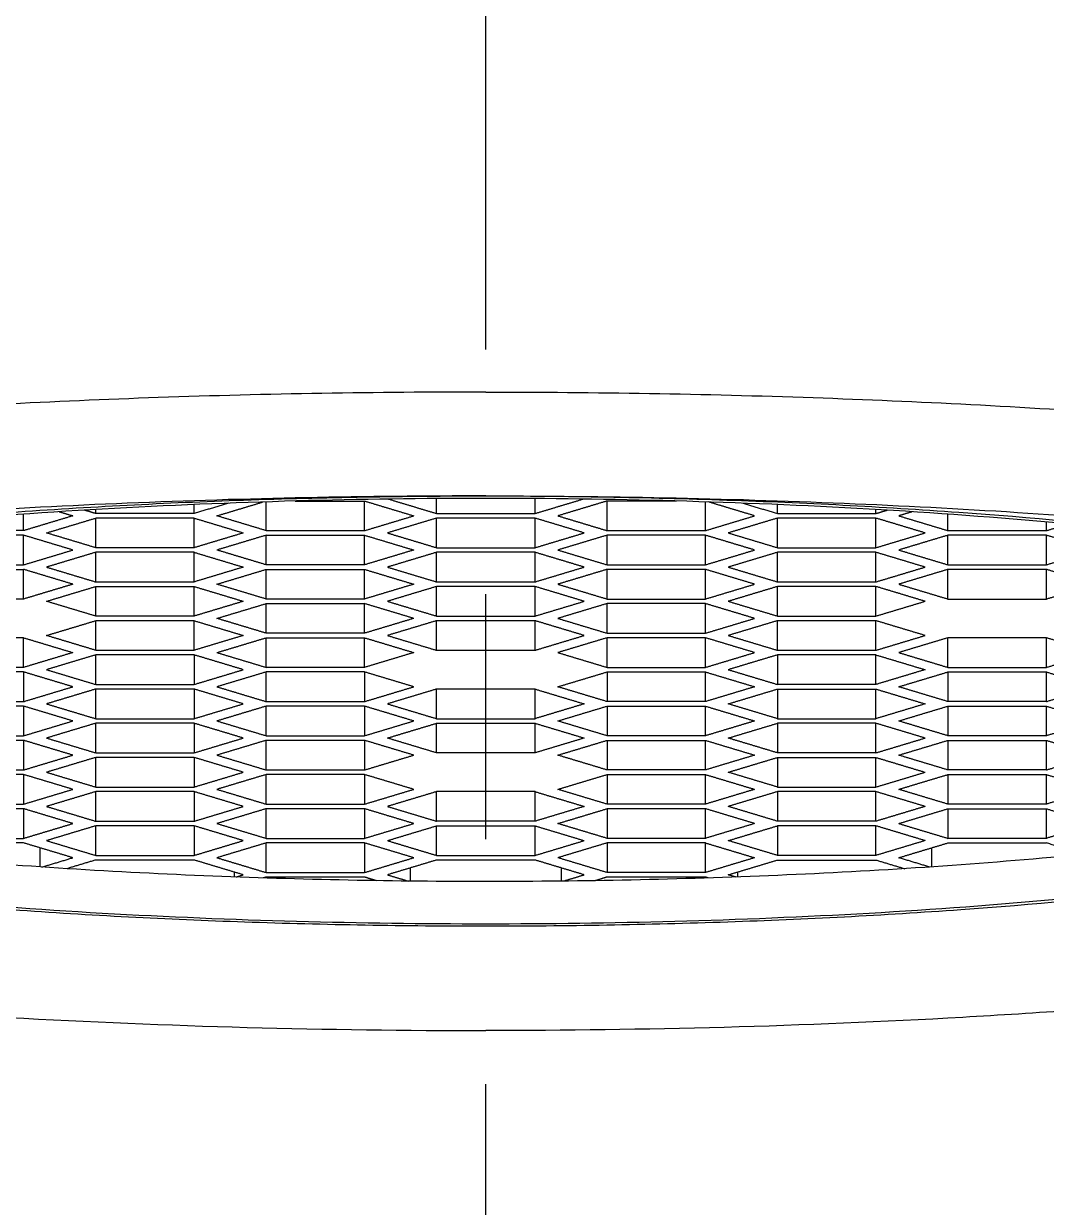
# Model space of a CAD drawing. Extents: x 47470 to 48064, y 16089 to 16509.
# Drawn here: x 47871.75 to 47879.06, y 16339.92 to 16348.38 of the extents above; entities that cross this region are included whole.
import ezdxf

# ---------------------------------------------------------------- set-up
doc = ezdxf.new("R2010")
doc.units = 0
doc.header["$LTSCALE"] = 7
doc.header["$MEASUREMENT"] = 0
doc.linetypes.add('CENTER', pattern=[2, 1.25, -0.25, 0.25, -0.25])
doc.layers.get('0').update_dxf_attribs({"color": 2, "linetype": 'CONTINUOUS'})
doc.layers.add('CL', color=1, linetype='CENTER')
doc.layers.add('DWG', color=7, linetype='CONTINUOUS')

msp = doc.modelspace()

# ---------------------------------------------------------------- linework, layer by layer
at = {"ltscale": 0.6}
for points in [[(47873.21526, 16344.95091), (47873.09216, 16344.91388), (47872.96906, 16344.87686)], [(47872.96906, 16344.87686), (47872.96906, 16344.90897), (47872.96906, 16344.94107)], [(47873.13229, 16344.86049), (47873.2968, 16344.90997), (47873.4613, 16344.95945)], [(47873.484, 16344.75471), (47873.484, 16344.85744), (47873.484, 16344.96017)], [(47874.18742, 16344.75471), (47874.18742, 16344.86049), (47874.18742, 16344.96628)], [(47874.18742, 16344.96628), (47874.36328, 16344.91339), (47874.53913, 16344.86049)], [(47874.35934, 16344.98003), (47874.53085, 16344.92844), (47874.70236, 16344.87686)], [(47874.70236, 16344.87686), (47874.70236, 16344.93023), (47874.70236, 16344.9836)], [(47875.40579, 16344.87686), (47875.40579, 16344.93022), (47875.40579, 16344.98359)], [(47875.40579, 16344.87686), (47875.57728, 16344.92844), (47875.74878, 16344.98002)], [(47875.92073, 16344.96628), (47875.74487, 16344.91339), (47875.56902, 16344.86049)], [(47875.92073, 16344.75471), (47875.92073, 16344.86049), (47875.92073, 16344.96628)], [(47876.62415, 16344.75471), (47876.62415, 16344.85743), (47876.62415, 16344.96015)], [(47876.97586, 16344.86049), (47876.8114, 16344.90996), (47876.64695, 16344.95942)], [(47876.893, 16344.95087), (47877.01605, 16344.91387), (47877.13909, 16344.87686)], [(47877.13909, 16344.87686), (47877.13909, 16344.90895), (47877.13909, 16344.94104)], [(47871.75069, 16344.75471), (47871.75069, 16344.81356), (47871.75069, 16344.87242)], [(47872.10241, 16344.86049), (47871.92655, 16344.8076), (47871.75069, 16344.75471)], [(47872.00547, 16344.88965), (47872.05394, 16344.87507), (47872.10241, 16344.86049)], [(47872.26564, 16344.87686), (47872.22568, 16344.88888), (47872.18573, 16344.90089)], [(47872.26564, 16344.87686), (47872.26564, 16344.89124), (47872.26564, 16344.90563)], [(47872.96906, 16344.87686), (47872.61735, 16344.87686), (47872.26564, 16344.87686)], [(47873.484, 16344.75471), (47873.30814, 16344.8076), (47873.13229, 16344.86049)], [(47874.18742, 16344.75471), (47874.36328, 16344.8076), (47874.53913, 16344.86049)], [(47874.70236, 16344.87686), (47875.05408, 16344.87686), (47875.40579, 16344.87686)], [(47875.56902, 16344.86049), (47875.74487, 16344.8076), (47875.92073, 16344.75471)], [(47876.62415, 16344.75471), (47876.80001, 16344.8076), (47876.97586, 16344.86049)], [(47877.13909, 16344.87686), (47877.49081, 16344.87686), (47877.84252, 16344.87686)], [(47877.84252, 16344.87686), (47877.84252, 16344.89122), (47877.84252, 16344.90558)], [(47877.84252, 16344.87686), (47877.8824, 16344.88885), (47877.92229, 16344.90085)], [(47878.10254, 16344.88961), (47878.05414, 16344.87505), (47878.00575, 16344.86049)], [(47878.00575, 16344.86049), (47878.1816, 16344.8076), (47878.35746, 16344.75471)], [(47878.35746, 16344.75471), (47878.35746, 16344.81353), (47878.35746, 16344.87236)], [(47871.91392, 16344.73835), (47872.08978, 16344.79124), (47872.26564, 16344.84413)], [(47872.26564, 16344.63256), (47872.26564, 16344.73835), (47872.26564, 16344.84413)], [(47872.96906, 16344.84413), (47872.61735, 16344.84413), (47872.26564, 16344.84413)], [(47872.96906, 16344.63256), (47872.96906, 16344.73835), (47872.96906, 16344.84413)], [(47872.96906, 16344.84413), (47873.14491, 16344.79124), (47873.32077, 16344.73835)], [(47874.70236, 16344.84413), (47874.52651, 16344.79124), (47874.35065, 16344.73835)], [(47874.70236, 16344.63256), (47874.70236, 16344.73835), (47874.70236, 16344.84413)], [(47875.40579, 16344.84413), (47875.05408, 16344.84413), (47874.70236, 16344.84413)], [(47875.40579, 16344.63256), (47875.40579, 16344.73835), (47875.40579, 16344.84413)], [(47875.7575, 16344.73835), (47875.58164, 16344.79124), (47875.40579, 16344.84413)], [(47877.13909, 16344.84413), (47876.96324, 16344.79124), (47876.78738, 16344.73835)], [(47877.13909, 16344.63256), (47877.13909, 16344.73835), (47877.13909, 16344.84413)], [(47877.84252, 16344.84413), (47877.49081, 16344.84413), (47877.13909, 16344.84413)], [(47877.84252, 16344.63256), (47877.84252, 16344.73835), (47877.84252, 16344.84413)], [(47878.19423, 16344.73835), (47878.01837, 16344.79124), (47877.84252, 16344.84413)], [(47879.06088, 16344.75471), (47879.06088, 16344.78542), (47879.06088, 16344.81613)], [(47879.06088, 16344.75471), (47879.13913, 16344.77825), (47879.21738, 16344.80178)], [(47871.75069, 16344.75471), (47871.39898, 16344.75471), (47871.04727, 16344.75471)], [(47871.75069, 16344.72198), (47871.39898, 16344.72198), (47871.04727, 16344.72198)], [(47871.75069, 16344.51041), (47871.75069, 16344.6162), (47871.75069, 16344.72198)], [(47872.10241, 16344.6162), (47871.92655, 16344.66909), (47871.75069, 16344.72198)], [(47872.26564, 16344.63256), (47872.08978, 16344.68545), (47871.91392, 16344.73835)], [(47873.32077, 16344.73835), (47873.14491, 16344.68545), (47872.96906, 16344.63256)], [(47873.484, 16344.72198), (47873.30814, 16344.66909), (47873.13229, 16344.6162)], [(47873.484, 16344.75471), (47873.83571, 16344.75471), (47874.18742, 16344.75471)], [(47873.484, 16344.51041), (47873.484, 16344.6162), (47873.484, 16344.72198)], [(47873.484, 16344.72198), (47873.83571, 16344.72198), (47874.18742, 16344.72198)], [(47874.18742, 16344.51041), (47874.18742, 16344.6162), (47874.18742, 16344.72198)], [(47874.18742, 16344.72198), (47874.36328, 16344.66909), (47874.53913, 16344.6162)], [(47874.35065, 16344.73835), (47874.52651, 16344.68545), (47874.70236, 16344.63256)], [(47875.40579, 16344.63256), (47875.58164, 16344.68545), (47875.7575, 16344.73835)], [(47875.92073, 16344.72198), (47875.74487, 16344.66909), (47875.56902, 16344.6162)], [(47875.92073, 16344.75471), (47876.27244, 16344.75471), (47876.62415, 16344.75471)], [(47875.92073, 16344.51041), (47875.92073, 16344.6162), (47875.92073, 16344.72198)], [(47876.62415, 16344.72198), (47876.27244, 16344.72198), (47875.92073, 16344.72198)], [(47876.62415, 16344.51041), (47876.62415, 16344.6162), (47876.62415, 16344.72198)], [(47876.97586, 16344.6162), (47876.80001, 16344.66909), (47876.62415, 16344.72198)], [(47876.78738, 16344.73835), (47876.96324, 16344.68545), (47877.13909, 16344.63256)], [(47877.84252, 16344.63256), (47878.01837, 16344.68545), (47878.19423, 16344.73835)], [(47878.35746, 16344.72198), (47878.1816, 16344.66909), (47878.00575, 16344.6162)], [(47878.35746, 16344.75471), (47878.70917, 16344.75471), (47879.06088, 16344.75471)], [(47878.35746, 16344.51041), (47878.35746, 16344.6162), (47878.35746, 16344.72198)], [(47879.06088, 16344.72198), (47878.70917, 16344.72198), (47878.35746, 16344.72198)], [(47879.06088, 16344.51041), (47879.06088, 16344.6162), (47879.06088, 16344.72198)], [(47879.41259, 16344.6162), (47879.23674, 16344.66909), (47879.06088, 16344.72198)], [(47871.75069, 16344.51041), (47871.92655, 16344.56331), (47872.10241, 16344.6162)], [(47872.26564, 16344.59983), (47872.08978, 16344.54694), (47871.91392, 16344.49405)], [(47872.96906, 16344.63256), (47872.61735, 16344.63256), (47872.26564, 16344.63256)], [(47872.26564, 16344.38827), (47872.26564, 16344.49405), (47872.26564, 16344.59983)], [(47872.96906, 16344.59983), (47872.61735, 16344.59983), (47872.26564, 16344.59983)], [(47872.96906, 16344.38827), (47872.96906, 16344.49405), (47872.96906, 16344.59983)], [(47872.96906, 16344.59983), (47873.14491, 16344.54694), (47873.32077, 16344.49405)], [(47873.484, 16344.51041), (47873.30814, 16344.56331), (47873.13229, 16344.6162)], [(47874.53913, 16344.6162), (47874.36328, 16344.56331), (47874.18742, 16344.51041)], [(47874.70236, 16344.59983), (47874.52651, 16344.54694), (47874.35065, 16344.49405)], [(47874.70236, 16344.63256), (47875.05408, 16344.63256), (47875.40579, 16344.63256)], [(47874.70236, 16344.38827), (47874.70236, 16344.49405), (47874.70236, 16344.59983)], [(47875.40579, 16344.59983), (47875.05408, 16344.59983), (47874.70236, 16344.59983)], [(47875.40579, 16344.38827), (47875.40579, 16344.49405), (47875.40579, 16344.59983)], [(47875.7575, 16344.49405), (47875.58164, 16344.54694), (47875.40579, 16344.59983)], [(47875.56902, 16344.6162), (47875.74487, 16344.56331), (47875.92073, 16344.51041)], [(47876.62415, 16344.51041), (47876.80001, 16344.56331), (47876.97586, 16344.6162)], [(47877.13909, 16344.59983), (47876.96324, 16344.54694), (47876.78738, 16344.49405)], [(47877.13909, 16344.63256), (47877.49081, 16344.63256), (47877.84252, 16344.63256)], [(47877.13909, 16344.38827), (47877.13909, 16344.49405), (47877.13909, 16344.59983)], [(47877.84252, 16344.59983), (47877.49081, 16344.59983), (47877.13909, 16344.59983)], [(47877.84252, 16344.38827), (47877.84252, 16344.49405), (47877.84252, 16344.59983)], [(47878.19423, 16344.49405), (47878.01837, 16344.54694), (47877.84252, 16344.59983)], [(47878.00575, 16344.6162), (47878.1816, 16344.56331), (47878.35746, 16344.51041)], [(47879.06088, 16344.51041), (47879.23674, 16344.56331), (47879.41259, 16344.6162)], [(47871.04727, 16344.51041), (47871.39898, 16344.51041), (47871.75069, 16344.51041)], [(47871.04727, 16344.47768), (47871.39898, 16344.47768), (47871.75069, 16344.47768)], [(47871.75069, 16344.26612), (47871.75069, 16344.3719), (47871.75069, 16344.47768)], [(47872.10241, 16344.3719), (47871.92655, 16344.42479), (47871.75069, 16344.47768)], [(47871.91392, 16344.49405), (47872.08978, 16344.44116), (47872.26564, 16344.38827)], [(47873.32077, 16344.49405), (47873.14491, 16344.44116), (47872.96906, 16344.38827)], [(47873.13229, 16344.3719), (47873.30814, 16344.42479), (47873.484, 16344.47768)], [(47874.18742, 16344.51041), (47873.83571, 16344.51041), (47873.484, 16344.51041)], [(47873.484, 16344.26612), (47873.484, 16344.3719), (47873.484, 16344.47768)], [(47873.484, 16344.47768), (47873.83571, 16344.47768), (47874.18742, 16344.47768)], [(47874.18742, 16344.26612), (47874.18742, 16344.3719), (47874.18742, 16344.47768)], [(47874.18742, 16344.47768), (47874.36328, 16344.42479), (47874.53913, 16344.3719)], [(47874.35065, 16344.49405), (47874.52651, 16344.44116), (47874.70236, 16344.38827)], [(47875.40579, 16344.38827), (47875.58164, 16344.44116), (47875.7575, 16344.49405)], [(47875.92073, 16344.47768), (47875.74487, 16344.42479), (47875.56902, 16344.3719)], [(47875.92073, 16344.51041), (47876.27244, 16344.51041), (47876.62415, 16344.51041)], [(47875.92073, 16344.26612), (47875.92073, 16344.3719), (47875.92073, 16344.47768)], [(47876.62415, 16344.47768), (47876.27244, 16344.47768), (47875.92073, 16344.47768)], [(47876.62415, 16344.26612), (47876.62415, 16344.3719), (47876.62415, 16344.47768)], [(47876.97586, 16344.3719), (47876.80001, 16344.42479), (47876.62415, 16344.47768)], [(47876.78738, 16344.49405), (47876.96324, 16344.44116), (47877.13909, 16344.38827)], [(47877.84252, 16344.38827), (47878.01837, 16344.44116), (47878.19423, 16344.49405)], [(47878.35746, 16344.47768), (47878.1816, 16344.42479), (47878.00575, 16344.3719)], [(47878.35746, 16344.51041), (47878.70917, 16344.51041), (47879.06088, 16344.51041)], [(47878.35746, 16344.26612), (47878.35746, 16344.3719), (47878.35746, 16344.47768)], [(47879.06088, 16344.47768), (47878.70917, 16344.47768), (47878.35746, 16344.47768)], [(47879.06088, 16344.26612), (47879.06088, 16344.3719), (47879.06088, 16344.47768)], [(47879.41259, 16344.3719), (47879.23674, 16344.42479), (47879.06088, 16344.47768)], [(47872.10241, 16344.3719), (47871.92655, 16344.31901), (47871.75069, 16344.26612)], [(47871.91392, 16344.24975), (47872.08978, 16344.30264), (47872.26564, 16344.35554)], [(47872.26564, 16344.38827), (47872.61735, 16344.38827), (47872.96906, 16344.38827)], [(47872.26564, 16344.14397), (47872.26564, 16344.24975), (47872.26564, 16344.35554)], [(47872.26564, 16344.35554), (47872.61735, 16344.35554), (47872.96906, 16344.35554)], [(47872.96906, 16344.14397), (47872.96906, 16344.24975), (47872.96906, 16344.35554)], [(47872.96906, 16344.35554), (47873.14491, 16344.30264), (47873.32077, 16344.24975)], [(47873.484, 16344.26612), (47873.30814, 16344.31901), (47873.13229, 16344.3719)], [(47874.53913, 16344.3719), (47874.36328, 16344.31901), (47874.18742, 16344.26612)], [(47874.70236, 16344.35554), (47874.52651, 16344.30264), (47874.35065, 16344.24975)], [(47874.70236, 16344.38827), (47875.05408, 16344.38827), (47875.40579, 16344.38827)], [(47874.70236, 16344.14397), (47874.70236, 16344.24975), (47874.70236, 16344.35554)], [(47875.40579, 16344.35554), (47875.05408, 16344.35554), (47874.70236, 16344.35554)], [(47875.40579, 16344.14397), (47875.40579, 16344.24975), (47875.40579, 16344.35554)], [(47875.7575, 16344.24975), (47875.58164, 16344.30264), (47875.40579, 16344.35554)], [(47875.56902, 16344.3719), (47875.74487, 16344.31901), (47875.92073, 16344.26612)], [(47876.62415, 16344.26612), (47876.80001, 16344.31901), (47876.97586, 16344.3719)], [(47877.13909, 16344.35554), (47876.96324, 16344.30264), (47876.78738, 16344.24975)], [(47877.13909, 16344.38827), (47877.49081, 16344.38827), (47877.84252, 16344.38827)], [(47877.13909, 16344.14397), (47877.13909, 16344.24975), (47877.13909, 16344.35554)], [(47877.84252, 16344.35554), (47877.49081, 16344.35554), (47877.13909, 16344.35554)], [(47877.84252, 16344.14397), (47877.84252, 16344.24975), (47877.84252, 16344.35554)], [(47878.19423, 16344.24975), (47878.01837, 16344.30264), (47877.84252, 16344.35554)], [(47878.00575, 16344.3719), (47878.1816, 16344.31901), (47878.35746, 16344.26612)], [(47879.06088, 16344.26612), (47879.23674, 16344.31901), (47879.41259, 16344.3719)], [(47871.75069, 16344.26612), (47871.39898, 16344.26612), (47871.04727, 16344.26612)], [(47874.18742, 16344.26612), (47873.83571, 16344.26612), (47873.484, 16344.26612)], [(47875.92073, 16344.26612), (47876.27244, 16344.26612), (47876.62415, 16344.26612)], [(47878.35746, 16344.26612), (47878.70917, 16344.26612), (47879.06088, 16344.26612)], [(47872.26564, 16344.14397), (47872.08978, 16344.19686), (47871.91392, 16344.24975)], [(47873.32077, 16344.24975), (47873.14491, 16344.19686), (47872.96906, 16344.14397)], [(47873.13229, 16344.1276), (47873.30814, 16344.1805), (47873.484, 16344.23339)], [(47873.484, 16344.02182), (47873.484, 16344.1276), (47873.484, 16344.23339)], [(47873.484, 16344.23339), (47873.83571, 16344.23339), (47874.18742, 16344.23339)], [(47874.18742, 16344.02182), (47874.18742, 16344.1276), (47874.18742, 16344.23339)], [(47874.53913, 16344.1276), (47874.36328, 16344.1805), (47874.18742, 16344.23339)], [(47874.35065, 16344.24975), (47874.52651, 16344.19686), (47874.70236, 16344.14397)], [(47875.40579, 16344.14397), (47875.58164, 16344.19686), (47875.7575, 16344.24975)], [(47875.92073, 16344.23339), (47875.74487, 16344.1805), (47875.56902, 16344.1276)], [(47875.92073, 16344.02182), (47875.92073, 16344.1276), (47875.92073, 16344.23339)], [(47876.62415, 16344.23339), (47876.27244, 16344.23339), (47875.92073, 16344.23339)], [(47876.62415, 16344.02182), (47876.62415, 16344.1276), (47876.62415, 16344.23339)], [(47876.97586, 16344.1276), (47876.80001, 16344.1805), (47876.62415, 16344.23339)], [(47876.78738, 16344.24975), (47876.96324, 16344.19686), (47877.13909, 16344.14397)], [(47877.84252, 16344.14397), (47878.01837, 16344.19686), (47878.19423, 16344.24975)], [(47871.91392, 16344.00546), (47872.08978, 16344.05835), (47872.26564, 16344.11124)], [(47872.96906, 16344.14397), (47872.61735, 16344.14397), (47872.26564, 16344.14397)], [(47872.26564, 16343.89967), (47872.26564, 16344.00546), (47872.26564, 16344.11124)], [(47872.96906, 16344.11124), (47872.61735, 16344.11124), (47872.26564, 16344.11124)], [(47872.96906, 16343.89967), (47872.96906, 16344.00546), (47872.96906, 16344.11124)], [(47872.96906, 16344.11124), (47873.14491, 16344.05835), (47873.32077, 16344.00546)], [(47873.484, 16344.02182), (47873.30814, 16344.07471), (47873.13229, 16344.1276)], [(47874.53913, 16344.1276), (47874.36328, 16344.07471), (47874.18742, 16344.02182)], [(47874.70236, 16344.11124), (47874.52651, 16344.05835), (47874.35065, 16344.00546)], [(47874.70236, 16344.14397), (47875.05408, 16344.14397), (47875.40579, 16344.14397)], [(47874.70236, 16343.89967), (47874.70236, 16344.00546), (47874.70236, 16344.11124)], [(47875.40579, 16344.11124), (47875.05408, 16344.11124), (47874.70236, 16344.11124)], [(47875.40579, 16343.89967), (47875.40579, 16344.00546), (47875.40579, 16344.11124)], [(47875.7575, 16344.00546), (47875.58164, 16344.05835), (47875.40579, 16344.11124)], [(47875.56902, 16344.1276), (47875.74487, 16344.07471), (47875.92073, 16344.02182)], [(47876.62415, 16344.02182), (47876.80001, 16344.07471), (47876.97586, 16344.1276)], [(47877.13909, 16344.11124), (47876.96324, 16344.05835), (47876.78738, 16344.00546)], [(47877.13909, 16344.14397), (47877.49081, 16344.14397), (47877.84252, 16344.14397)], [(47877.13909, 16343.89967), (47877.13909, 16344.00546), (47877.13909, 16344.11124)], [(47877.84252, 16344.11124), (47877.49081, 16344.11124), (47877.13909, 16344.11124)], [(47877.84252, 16343.89967), (47877.84252, 16344.00546), (47877.84252, 16344.11124)], [(47878.19423, 16344.00546), (47878.01837, 16344.05835), (47877.84252, 16344.11124)], [(47874.18742, 16344.02182), (47873.83571, 16344.02182), (47873.484, 16344.02182)], [(47875.92073, 16344.02182), (47876.27244, 16344.02182), (47876.62415, 16344.02182)], [(47871.75069, 16343.98909), (47871.39898, 16343.98909), (47871.04727, 16343.98909)], [(47871.75069, 16343.77752), (47871.75069, 16343.88331), (47871.75069, 16343.98909)], [(47871.75069, 16343.98909), (47871.92655, 16343.9362), (47872.10241, 16343.88331)], [(47872.26564, 16343.89967), (47872.08978, 16343.95256), (47871.91392, 16344.00546)], [(47873.32077, 16344.00546), (47873.14491, 16343.95256), (47872.96906, 16343.89967)], [(47873.13229, 16343.88331), (47873.30814, 16343.9362), (47873.484, 16343.98909)], [(47873.484, 16343.77752), (47873.484, 16343.88331), (47873.484, 16343.98909)], [(47873.484, 16343.98909), (47873.83571, 16343.98909), (47874.18742, 16343.98909)], [(47874.18742, 16343.77752), (47874.18742, 16343.88331), (47874.18742, 16343.98909)], [(47874.18742, 16343.98909), (47874.36328, 16343.9362), (47874.53913, 16343.88331)], [(47874.35065, 16344.00546), (47874.52651, 16343.95256), (47874.70236, 16343.89967)], [(47875.40579, 16343.89967), (47875.58164, 16343.95256), (47875.7575, 16344.00546)], [(47875.92073, 16343.98909), (47875.74487, 16343.9362), (47875.56902, 16343.88331)], [(47875.92073, 16343.77752), (47875.92073, 16343.88331), (47875.92073, 16343.98909)], [(47876.62415, 16343.98909), (47876.27244, 16343.98909), (47875.92073, 16343.98909)], [(47876.62415, 16343.77752), (47876.62415, 16343.88331), (47876.62415, 16343.98909)], [(47876.97586, 16343.88331), (47876.80001, 16343.9362), (47876.62415, 16343.98909)], [(47876.78738, 16344.00546), (47876.96324, 16343.95256), (47877.13909, 16343.89967)], [(47877.84252, 16343.89967), (47878.01837, 16343.95256), (47878.19423, 16344.00546)], [(47878.35746, 16343.98909), (47878.1816, 16343.9362), (47878.00575, 16343.88331)], [(47878.35746, 16343.77752), (47878.35746, 16343.88331), (47878.35746, 16343.98909)], [(47879.06088, 16343.98909), (47878.70917, 16343.98909), (47878.35746, 16343.98909)], [(47879.06088, 16343.77752), (47879.06088, 16343.88331), (47879.06088, 16343.98909)], [(47879.41259, 16343.88331), (47879.23674, 16343.9362), (47879.06088, 16343.98909)], [(47872.10241, 16343.88331), (47871.92655, 16343.83042), (47871.75069, 16343.77752)], [(47872.26564, 16343.86694), (47872.08978, 16343.81405), (47871.91392, 16343.76116)], [(47872.26564, 16343.89967), (47872.61735, 16343.89967), (47872.96906, 16343.89967)], [(47872.26564, 16343.65538), (47872.26564, 16343.76116), (47872.26564, 16343.86694)], [(47872.96906, 16343.86694), (47872.61735, 16343.86694), (47872.26564, 16343.86694)], [(47872.96906, 16343.86694), (47872.96906, 16343.76116), (47872.96906, 16343.65538)], [(47873.32077, 16343.76116), (47873.14491, 16343.81405), (47872.96906, 16343.86694)], [(47873.13229, 16343.88331), (47873.30814, 16343.83042), (47873.484, 16343.77752)], [(47874.53913, 16343.88331), (47874.36328, 16343.83042), (47874.18742, 16343.77752)], [(47874.70236, 16343.89967), (47875.05408, 16343.89967), (47875.40579, 16343.89967)], [(47875.56902, 16343.88331), (47875.74487, 16343.83042), (47875.92073, 16343.77752)], [(47876.62415, 16343.77752), (47876.80001, 16343.83042), (47876.97586, 16343.88331)], [(47877.13909, 16343.86694), (47876.96324, 16343.81405), (47876.78738, 16343.76116)], [(47877.13909, 16343.89967), (47877.49081, 16343.89967), (47877.84252, 16343.89967)], [(47877.13909, 16343.86694), (47877.13909, 16343.76116), (47877.13909, 16343.65538)], [(47877.84252, 16343.86694), (47877.49081, 16343.86694), (47877.13909, 16343.86694)], [(47877.84252, 16343.65538), (47877.84252, 16343.76116), (47877.84252, 16343.86694)], [(47877.84252, 16343.86694), (47878.01837, 16343.81405), (47878.19423, 16343.76116)], [(47878.00575, 16343.88331), (47878.1816, 16343.83042), (47878.35746, 16343.77752)], [(47879.06088, 16343.77752), (47879.23674, 16343.83042), (47879.41259, 16343.88331)], [(47871.75069, 16343.77752), (47871.39898, 16343.77752), (47871.04727, 16343.77752)], [(47871.91392, 16343.76116), (47872.08978, 16343.70827), (47872.26564, 16343.65538)], [(47872.96906, 16343.65538), (47873.14491, 16343.70827), (47873.32077, 16343.76116)], [(47874.18742, 16343.77752), (47873.83571, 16343.77752), (47873.484, 16343.77752)], [(47875.92073, 16343.77752), (47876.27244, 16343.77752), (47876.62415, 16343.77752)], [(47876.78738, 16343.76116), (47876.96324, 16343.70827), (47877.13909, 16343.65538)], [(47878.19423, 16343.76116), (47878.01837, 16343.70827), (47877.84252, 16343.65538)], [(47878.35746, 16343.77752), (47878.70917, 16343.77752), (47879.06088, 16343.77752)], [(47871.75069, 16343.7448), (47871.39898, 16343.7448), (47871.04727, 16343.7448)], [(47871.75069, 16343.7448), (47871.75069, 16343.63901), (47871.75069, 16343.53323)], [(47872.10241, 16343.63901), (47871.92655, 16343.6919), (47871.75069, 16343.7448)], [(47873.484, 16343.7448), (47873.30814, 16343.6919), (47873.13229, 16343.63901)], [(47873.484, 16343.53323), (47873.484, 16343.63914), (47873.484, 16343.74506)], [(47874.18742, 16343.7448), (47873.83572, 16343.7448), (47873.48401, 16343.7448)], [(47874.18742, 16343.7448), (47874.18742, 16343.63901), (47874.18742, 16343.53323)], [(47874.53913, 16343.63901), (47874.36328, 16343.6919), (47874.18742, 16343.7448)], [(47875.56902, 16343.63901), (47875.74487, 16343.6919), (47875.92073, 16343.7448)], [(47875.92073, 16343.7448), (47875.92073, 16343.63901), (47875.92073, 16343.53323)], [(47875.92073, 16343.7448), (47876.27244, 16343.7448), (47876.62414, 16343.7448)], [(47876.62415, 16343.53323), (47876.62415, 16343.63915), (47876.62415, 16343.74507)], [(47876.62415, 16343.7448), (47876.80001, 16343.6919), (47876.97586, 16343.63901)], [(47878.00575, 16343.63901), (47878.1816, 16343.6919), (47878.35746, 16343.7448)], [(47878.35746, 16343.7448), (47878.35746, 16343.63901), (47878.35746, 16343.53323)], [(47878.35746, 16343.7448), (47878.70917, 16343.7448), (47879.06088, 16343.7448)], [(47879.06088, 16343.53323), (47879.06088, 16343.63901), (47879.06088, 16343.7448)], [(47879.06088, 16343.7448), (47879.23674, 16343.6919), (47879.41259, 16343.63901)], [(47871.75069, 16343.53323), (47871.92655, 16343.58612), (47872.10241, 16343.63901)], [(47872.26564, 16343.62265), (47872.08978, 16343.56976), (47871.91392, 16343.51686)], [(47872.26564, 16343.65538), (47872.61735, 16343.65538), (47872.96906, 16343.65538)], [(47872.26564, 16343.41108), (47872.26564, 16343.51686), (47872.26564, 16343.62265)], [(47872.96906, 16343.62265), (47872.61735, 16343.62265), (47872.26564, 16343.62265)], [(47872.96906, 16343.62265), (47872.96906, 16343.51686), (47872.96906, 16343.41108)], [(47873.32077, 16343.51686), (47873.14491, 16343.56976), (47872.96906, 16343.62265)], [(47873.13229, 16343.63901), (47873.30814, 16343.58612), (47873.484, 16343.53323)], [(47874.18742, 16343.53323), (47874.36328, 16343.58612), (47874.53913, 16343.63901)], [(47874.70236, 16343.62265), (47874.52651, 16343.56976), (47874.35065, 16343.51686)], [(47874.70236, 16343.41108), (47874.70236, 16343.51686), (47874.70236, 16343.62265)], [(47875.40579, 16343.62265), (47875.05408, 16343.62265), (47874.70236, 16343.62265)], [(47875.40579, 16343.41108), (47875.40579, 16343.51686), (47875.40579, 16343.62265)], [(47875.40579, 16343.62265), (47875.58164, 16343.56976), (47875.7575, 16343.51686)], [(47875.92073, 16343.53323), (47875.74487, 16343.58612), (47875.56902, 16343.63901)], [(47876.97586, 16343.63901), (47876.80001, 16343.58612), (47876.62415, 16343.53323)], [(47876.78738, 16343.51686), (47876.96324, 16343.56976), (47877.13909, 16343.62265)], [(47877.84252, 16343.65538), (47877.49081, 16343.65538), (47877.13909, 16343.65538)], [(47877.13909, 16343.62265), (47877.13909, 16343.51686), (47877.13909, 16343.41108)], [(47877.13909, 16343.62265), (47877.49081, 16343.62265), (47877.84252, 16343.62265)], [(47877.84252, 16343.41108), (47877.84252, 16343.51686), (47877.84252, 16343.62265)], [(47877.84252, 16343.62265), (47878.01837, 16343.56976), (47878.19423, 16343.51686)], [(47878.35746, 16343.53323), (47878.1816, 16343.58612), (47878.00575, 16343.63901)], [(47879.06088, 16343.53323), (47879.23674, 16343.58612), (47879.41259, 16343.63901)], [(47871.04727, 16343.53323), (47871.39898, 16343.53323), (47871.75069, 16343.53323)], [(47871.75069, 16343.5005), (47871.39898, 16343.5005), (47871.04727, 16343.5005)], [(47871.75069, 16343.5005), (47871.75069, 16343.39472), (47871.75069, 16343.28893)], [(47872.10241, 16343.39472), (47871.92655, 16343.44761), (47871.75069, 16343.5005)], [(47871.91392, 16343.51686), (47872.08978, 16343.46397), (47872.26564, 16343.41108)], [(47872.96906, 16343.41108), (47873.14491, 16343.46397), (47873.32077, 16343.51686)], [(47873.484, 16343.5005), (47873.30814, 16343.44761), (47873.13229, 16343.39472)], [(47873.484, 16343.53323), (47873.83571, 16343.53323), (47874.18742, 16343.53323)], [(47873.484, 16343.28893), (47873.484, 16343.39472), (47873.484, 16343.5005)], [(47874.18742, 16343.5005), (47873.83571, 16343.5005), (47873.484, 16343.5005)], [(47874.18742, 16343.5005), (47874.18742, 16343.39472), (47874.18742, 16343.28893)], [(47874.53913, 16343.39472), (47874.36328, 16343.44761), (47874.18742, 16343.5005)], [(47874.35065, 16343.51686), (47874.52651, 16343.46397), (47874.70236, 16343.41108)], [(47875.7575, 16343.51686), (47875.58164, 16343.46397), (47875.40579, 16343.41108)], [(47875.56902, 16343.39472), (47875.74487, 16343.44761), (47875.92073, 16343.5005)], [(47876.62415, 16343.53323), (47876.27244, 16343.53323), (47875.92073, 16343.53323)], [(47875.92073, 16343.5005), (47875.92073, 16343.39472), (47875.92073, 16343.28893)], [(47875.92073, 16343.5005), (47876.27244, 16343.5005), (47876.62415, 16343.5005)], [(47876.62415, 16343.28893), (47876.62415, 16343.39472), (47876.62415, 16343.5005)], [(47876.62415, 16343.5005), (47876.80001, 16343.44761), (47876.97586, 16343.39472)], [(47877.13909, 16343.41108), (47876.96324, 16343.46397), (47876.78738, 16343.51686)], [(47878.19423, 16343.51686), (47878.01837, 16343.46397), (47877.84252, 16343.41108)], [(47878.00575, 16343.39472), (47878.1816, 16343.44761), (47878.35746, 16343.5005)], [(47879.06088, 16343.53323), (47878.70917, 16343.53323), (47878.35746, 16343.53323)], [(47878.35746, 16343.5005), (47878.35746, 16343.39472), (47878.35746, 16343.28893)], [(47878.35746, 16343.5005), (47878.70917, 16343.5005), (47879.06088, 16343.5005)], [(47879.06088, 16343.28893), (47879.06088, 16343.39472), (47879.06088, 16343.5005)], [(47879.06088, 16343.5005), (47879.23674, 16343.44761), (47879.41259, 16343.39472)], [(47871.75069, 16343.28893), (47871.92655, 16343.34182), (47872.10241, 16343.39472)], [(47872.26564, 16343.37835), (47872.08978, 16343.32546), (47871.91392, 16343.27257)], [(47872.26564, 16343.41108), (47872.61735, 16343.41108), (47872.96906, 16343.41108)], [(47872.26564, 16343.16678), (47872.26564, 16343.27257), (47872.26564, 16343.37835)], [(47872.96906, 16343.37835), (47872.61735, 16343.37835), (47872.26564, 16343.37835)], [(47872.96906, 16343.37835), (47872.96906, 16343.27257), (47872.96906, 16343.16678)], [(47873.32077, 16343.27257), (47873.14491, 16343.32546), (47872.96906, 16343.37835)], [(47873.13229, 16343.39472), (47873.30814, 16343.34182), (47873.484, 16343.28893)], [(47874.18742, 16343.28893), (47874.36328, 16343.34182), (47874.53913, 16343.39472)], [(47874.35065, 16343.27257), (47874.52651, 16343.32546), (47874.70236, 16343.37835)], [(47874.70236, 16343.41108), (47875.05408, 16343.41108), (47875.40579, 16343.41108)], [(47874.70236, 16343.16678), (47874.70236, 16343.27257), (47874.70236, 16343.37835)], [(47874.70236, 16343.37835), (47875.05408, 16343.37835), (47875.40579, 16343.37835)], [(47875.40579, 16343.16678), (47875.40579, 16343.27257), (47875.40579, 16343.37835)], [(47875.40579, 16343.37835), (47875.58164, 16343.32546), (47875.7575, 16343.27257)], [(47875.92073, 16343.28893), (47875.74487, 16343.34182), (47875.56902, 16343.39472)], [(47876.97586, 16343.39472), (47876.80001, 16343.34182), (47876.62415, 16343.28893)], [(47876.78738, 16343.27257), (47876.96324, 16343.32546), (47877.13909, 16343.37835)], [(47877.13909, 16343.41108), (47877.49081, 16343.41108), (47877.84252, 16343.41108)], [(47877.13909, 16343.37835), (47877.13909, 16343.27257), (47877.13909, 16343.16678)], [(47877.84252, 16343.37835), (47877.49081, 16343.37835), (47877.13909, 16343.37835)], [(47877.84252, 16343.16678), (47877.84252, 16343.27257), (47877.84252, 16343.37835)], [(47878.19423, 16343.27257), (47878.01837, 16343.32546), (47877.84252, 16343.37835)], [(47878.35746, 16343.28893), (47878.1816, 16343.34182), (47878.00575, 16343.39472)], [(47879.41259, 16343.39472), (47879.23674, 16343.34182), (47879.06088, 16343.28893)], [(47871.04727, 16343.28893), (47871.39898, 16343.28893), (47871.75069, 16343.28893)], [(47871.75069, 16343.2562), (47871.39898, 16343.2562), (47871.04727, 16343.2562)], [(47871.75069, 16343.2562), (47871.75069, 16343.15042), (47871.75069, 16343.04464)], [(47872.10241, 16343.15042), (47871.92655, 16343.20331), (47871.75069, 16343.2562)], [(47871.91392, 16343.27257), (47872.08978, 16343.21968), (47872.26564, 16343.16678)], [(47872.96906, 16343.16678), (47873.14491, 16343.21968), (47873.32077, 16343.27257)], [(47873.484, 16343.2562), (47873.30814, 16343.20331), (47873.13229, 16343.15042)], [(47873.484, 16343.28893), (47873.83571, 16343.28893), (47874.18742, 16343.28893)], [(47873.484, 16343.04464), (47873.484, 16343.15042), (47873.484, 16343.2562)], [(47874.18742, 16343.2562), (47873.83571, 16343.2562), (47873.484, 16343.2562)], [(47874.18742, 16343.2562), (47874.18742, 16343.15042), (47874.18742, 16343.04464)], [(47874.53913, 16343.15042), (47874.36328, 16343.20331), (47874.18742, 16343.2562)], [(47874.70236, 16343.16678), (47874.52651, 16343.21968), (47874.35065, 16343.27257)], [(47875.7575, 16343.27257), (47875.58164, 16343.21968), (47875.40579, 16343.16678)], [(47875.56902, 16343.15042), (47875.74487, 16343.20331), (47875.92073, 16343.2562)], [(47876.62415, 16343.28893), (47876.27244, 16343.28893), (47875.92073, 16343.28893)], [(47875.92073, 16343.2562), (47875.92073, 16343.15042), (47875.92073, 16343.04464)], [(47875.92073, 16343.2562), (47876.27244, 16343.2562), (47876.62415, 16343.2562)], [(47876.62415, 16343.04464), (47876.62415, 16343.15042), (47876.62415, 16343.2562)], [(47876.62415, 16343.2562), (47876.80001, 16343.20331), (47876.97586, 16343.15042)], [(47877.13909, 16343.16678), (47876.96324, 16343.21968), (47876.78738, 16343.27257)], [(47877.84252, 16343.16678), (47878.01837, 16343.21968), (47878.19423, 16343.27257)], [(47878.00575, 16343.15042), (47878.1816, 16343.20331), (47878.35746, 16343.2562)], [(47879.06088, 16343.28893), (47878.70917, 16343.28893), (47878.35746, 16343.28893)], [(47878.35746, 16343.2562), (47878.35746, 16343.15042), (47878.35746, 16343.04464)], [(47878.35746, 16343.2562), (47878.70917, 16343.2562), (47879.06088, 16343.2562)], [(47879.06088, 16343.04464), (47879.06088, 16343.15042), (47879.06088, 16343.2562)], [(47879.06088, 16343.2562), (47879.23674, 16343.20331), (47879.41259, 16343.15042)], [(47872.26564, 16343.16678), (47872.61735, 16343.16678), (47872.96906, 16343.16678)], [(47875.40579, 16343.16678), (47875.05408, 16343.16678), (47874.70236, 16343.16678)], [(47877.84252, 16343.16678), (47877.49081, 16343.16678), (47877.13909, 16343.16678)], [(47871.75069, 16343.04464), (47871.92655, 16343.09753), (47872.10241, 16343.15042)], [(47872.26564, 16343.13405), (47872.08978, 16343.08116), (47871.91392, 16343.02827)], [(47872.26564, 16342.92249), (47872.26564, 16343.02827), (47872.26564, 16343.13405)], [(47872.96906, 16343.13405), (47872.61735, 16343.13405), (47872.26564, 16343.13405)], [(47872.96906, 16343.13405), (47872.96906, 16343.02827), (47872.96906, 16342.92249)], [(47873.32077, 16343.02827), (47873.14491, 16343.08116), (47872.96906, 16343.13405)], [(47873.13229, 16343.15042), (47873.30814, 16343.09753), (47873.484, 16343.04464)], [(47874.18742, 16343.04464), (47874.36328, 16343.09753), (47874.53913, 16343.15042)], [(47875.92073, 16343.04464), (47875.74487, 16343.09753), (47875.56902, 16343.15042)], [(47876.97586, 16343.15042), (47876.80001, 16343.09753), (47876.62415, 16343.04464)], [(47876.78738, 16343.02827), (47876.96324, 16343.08116), (47877.13909, 16343.13405)], [(47877.13909, 16343.13405), (47877.13909, 16343.02827), (47877.13909, 16342.92249)], [(47877.13909, 16343.13405), (47877.49081, 16343.13405), (47877.84252, 16343.13405)], [(47877.84252, 16342.92249), (47877.84252, 16343.02827), (47877.84252, 16343.13405)], [(47877.84252, 16343.13405), (47878.01837, 16343.08116), (47878.19423, 16343.02827)], [(47878.35746, 16343.04464), (47878.1816, 16343.09753), (47878.00575, 16343.15042)], [(47879.06088, 16343.04464), (47879.23674, 16343.09753), (47879.41259, 16343.15042)], [(47871.04727, 16343.04464), (47871.39898, 16343.04464), (47871.75069, 16343.04464)], [(47871.75069, 16343.01191), (47871.39898, 16343.01191), (47871.04727, 16343.01191)], [(47871.75069, 16343.01191), (47871.75069, 16342.90612), (47871.75069, 16342.80034)], [(47872.10241, 16342.90612), (47871.92655, 16342.95901), (47871.75069, 16343.01191)], [(47871.91392, 16343.02827), (47872.08978, 16342.97538), (47872.26564, 16342.92249)], [(47872.96906, 16342.92249), (47873.14491, 16342.97538), (47873.32077, 16343.02827)], [(47873.484, 16343.01191), (47873.30814, 16342.95901), (47873.13229, 16342.90612)], [(47873.484, 16343.04464), (47873.83571, 16343.04464), (47874.18742, 16343.04464)], [(47873.484, 16342.80034), (47873.484, 16342.90612), (47873.484, 16343.01191)], [(47874.18742, 16343.01191), (47873.83571, 16343.01191), (47873.484, 16343.01191)], [(47874.18742, 16343.01191), (47874.18742, 16342.90612), (47874.18742, 16342.80034)], [(47874.53913, 16342.90612), (47874.36328, 16342.95901), (47874.18742, 16343.01191)], [(47875.56902, 16342.90612), (47875.74487, 16342.95901), (47875.92073, 16343.01191)], [(47876.62415, 16343.04464), (47876.27244, 16343.04464), (47875.92073, 16343.04464)], [(47875.92073, 16343.01191), (47875.92073, 16342.90612), (47875.92073, 16342.80034)], [(47875.92073, 16343.01191), (47876.27244, 16343.01191), (47876.62415, 16343.01191)], [(47876.62415, 16342.80034), (47876.62415, 16342.90612), (47876.62415, 16343.01191)], [(47876.62415, 16343.01191), (47876.80001, 16342.95901), (47876.97586, 16342.90612)], [(47877.13909, 16342.92249), (47876.96324, 16342.97538), (47876.78738, 16343.02827)], [(47877.84252, 16342.92249), (47878.01837, 16342.97538), (47878.19423, 16343.02827)], [(47878.00575, 16342.90612), (47878.1816, 16342.95901), (47878.35746, 16343.01191)], [(47879.06088, 16343.04464), (47878.70917, 16343.04464), (47878.35746, 16343.04464)], [(47878.35746, 16343.01191), (47878.35746, 16342.90612), (47878.35746, 16342.80034)], [(47878.35746, 16343.01191), (47878.70917, 16343.01191), (47879.06088, 16343.01191)], [(47879.06088, 16342.80034), (47879.06088, 16342.90612), (47879.06088, 16343.01191)], [(47879.06088, 16343.01191), (47879.23674, 16342.95901), (47879.41259, 16342.90612)], [(47872.26564, 16342.92249), (47872.61735, 16342.92249), (47872.96906, 16342.92249)], [(47877.13909, 16342.92249), (47877.49081, 16342.92249), (47877.84252, 16342.92249)], [(47871.75069, 16342.80034), (47871.92655, 16342.85323), (47872.10241, 16342.90612)], [(47872.26564, 16342.88976), (47872.08978, 16342.83687), (47871.91392, 16342.78397)], [(47872.26564, 16342.67819), (47872.26564, 16342.78397), (47872.26564, 16342.88976)], [(47872.96906, 16342.88976), (47872.61735, 16342.88976), (47872.26564, 16342.88976)], [(47872.96906, 16342.88976), (47872.96906, 16342.78397), (47872.96906, 16342.67819)], [(47873.32077, 16342.78397), (47873.14491, 16342.83687), (47872.96906, 16342.88976)], [(47873.13229, 16342.90612), (47873.30814, 16342.85323), (47873.484, 16342.80034)], [(47874.18742, 16342.80034), (47874.36328, 16342.85323), (47874.53913, 16342.90612)], [(47874.70236, 16342.88976), (47874.52651, 16342.83687), (47874.35065, 16342.78397)], [(47874.70236, 16342.67819), (47874.70236, 16342.78397), (47874.70236, 16342.88976)], [(47875.40579, 16342.88976), (47875.05408, 16342.88976), (47874.70236, 16342.88976)], [(47875.40579, 16342.67819), (47875.40579, 16342.78397), (47875.40579, 16342.88976)], [(47875.40579, 16342.88976), (47875.58164, 16342.83687), (47875.7575, 16342.78397)], [(47875.92073, 16342.80034), (47875.74487, 16342.85323), (47875.56902, 16342.90612)], [(47876.97586, 16342.90612), (47876.80001, 16342.85323), (47876.62415, 16342.80034)], [(47877.13909, 16342.88976), (47876.96324, 16342.83687), (47876.78738, 16342.78397)], [(47877.13909, 16342.88976), (47877.13909, 16342.78397), (47877.13909, 16342.67819)], [(47877.84252, 16342.88976), (47877.49081, 16342.88976), (47877.13909, 16342.88976)], [(47877.84252, 16342.67819), (47877.84252, 16342.78397), (47877.84252, 16342.88976)], [(47878.19423, 16342.78397), (47878.01837, 16342.83687), (47877.84252, 16342.88976)], [(47878.35746, 16342.80034), (47878.1816, 16342.85323), (47878.00575, 16342.90612)], [(47879.41259, 16342.90612), (47879.23674, 16342.85323), (47879.06088, 16342.80034)], [(47871.04727, 16342.80034), (47871.39898, 16342.80034), (47871.75069, 16342.80034)], [(47871.75069, 16342.76761), (47871.39898, 16342.76761), (47871.04727, 16342.76761)], [(47871.75069, 16342.76761), (47871.75069, 16342.66183), (47871.75069, 16342.55604)], [(47872.10241, 16342.66183), (47871.92655, 16342.71472), (47871.75069, 16342.76761)], [(47871.91392, 16342.78397), (47872.08978, 16342.73108), (47872.26564, 16342.67819)], [(47872.96906, 16342.67819), (47873.14491, 16342.73108), (47873.32077, 16342.78397)], [(47873.484, 16342.76761), (47873.30814, 16342.71472), (47873.13229, 16342.66183)], [(47873.484, 16342.80034), (47873.83571, 16342.80034), (47874.18742, 16342.80034)], [(47873.484, 16342.55604), (47873.484, 16342.66183), (47873.484, 16342.76761)], [(47874.18742, 16342.76761), (47873.83571, 16342.76761), (47873.484, 16342.76761)], [(47874.18742, 16342.76761), (47874.18742, 16342.66183), (47874.18742, 16342.55604)], [(47874.53913, 16342.66183), (47874.36328, 16342.71472), (47874.18742, 16342.76761)], [(47874.35065, 16342.78397), (47874.52651, 16342.73108), (47874.70236, 16342.67819)], [(47875.7575, 16342.78397), (47875.58164, 16342.73108), (47875.40579, 16342.67819)], [(47875.56902, 16342.66183), (47875.74487, 16342.71472), (47875.92073, 16342.76761)], [(47876.62415, 16342.80034), (47876.27244, 16342.80034), (47875.92073, 16342.80034)], [(47875.92073, 16342.76761), (47875.92073, 16342.66183), (47875.92073, 16342.55604)], [(47876.62415, 16342.76761), (47876.27244, 16342.76761), (47875.92073, 16342.76761)], [(47876.62415, 16342.55604), (47876.62415, 16342.66183), (47876.62415, 16342.76761)], [(47876.97586, 16342.66183), (47876.80001, 16342.71472), (47876.62415, 16342.76761)], [(47877.13909, 16342.67819), (47876.96324, 16342.73108), (47876.78738, 16342.78397)], [(47878.19423, 16342.78397), (47878.01837, 16342.73108), (47877.84252, 16342.67819)], [(47878.00575, 16342.66183), (47878.1816, 16342.71472), (47878.35746, 16342.76761)], [(47879.06088, 16342.80034), (47878.70917, 16342.80034), (47878.35746, 16342.80034)], [(47878.35746, 16342.76761), (47878.35746, 16342.66183), (47878.35746, 16342.55604)], [(47878.35746, 16342.76761), (47878.70917, 16342.76761), (47879.06088, 16342.76761)], [(47879.06088, 16342.55604), (47879.06088, 16342.66183), (47879.06088, 16342.76761)], [(47879.06088, 16342.76761), (47879.23674, 16342.71472), (47879.41259, 16342.66183)], [(47871.75069, 16342.55604), (47871.92655, 16342.60894), (47872.10241, 16342.66183)], [(47872.26564, 16342.67819), (47872.61735, 16342.67819), (47872.96906, 16342.67819)], [(47873.13229, 16342.66183), (47873.30814, 16342.60894), (47873.484, 16342.55604)], [(47874.18742, 16342.55604), (47874.36328, 16342.60894), (47874.53913, 16342.66183)], [(47875.40579, 16342.67819), (47875.05408, 16342.67819), (47874.70236, 16342.67819)], [(47875.92073, 16342.55604), (47875.74487, 16342.60894), (47875.56902, 16342.66183)], [(47876.97586, 16342.66183), (47876.80001, 16342.60894), (47876.62415, 16342.55604)], [(47877.84252, 16342.67819), (47877.49081, 16342.67819), (47877.13909, 16342.67819)], [(47878.00575, 16342.66183), (47878.1816, 16342.60894), (47878.35746, 16342.55604)], [(47879.41259, 16342.66183), (47879.23674, 16342.60894), (47879.06088, 16342.55604)], [(47872.26564, 16342.64546), (47872.08978, 16342.59257), (47871.91392, 16342.53968)], [(47872.26564, 16342.4339), (47872.26564, 16342.53968), (47872.26564, 16342.64546)], [(47872.96906, 16342.64546), (47872.61735, 16342.64546), (47872.26564, 16342.64546)], [(47872.96906, 16342.64546), (47872.96906, 16342.53968), (47872.96906, 16342.4339)], [(47873.32077, 16342.53968), (47873.14491, 16342.59257), (47872.96906, 16342.64546)], [(47874.35065, 16342.53968), (47874.52651, 16342.59257), (47874.70236, 16342.64546)], [(47874.70236, 16342.4339), (47874.70236, 16342.53968), (47874.70236, 16342.64546)], [(47874.70236, 16342.64546), (47875.05408, 16342.64546), (47875.40579, 16342.64546)], [(47875.40579, 16342.4339), (47875.40579, 16342.53968), (47875.40579, 16342.64546)], [(47875.40579, 16342.64546), (47875.58164, 16342.59257), (47875.7575, 16342.53968)], [(47876.78738, 16342.53968), (47876.96324, 16342.59257), (47877.13909, 16342.64546)], [(47877.13909, 16342.64546), (47877.13909, 16342.53968), (47877.13909, 16342.4339)], [(47877.84252, 16342.64546), (47877.49081, 16342.64546), (47877.13909, 16342.64546)], [(47877.84252, 16342.4339), (47877.84252, 16342.53968), (47877.84252, 16342.64546)], [(47878.19423, 16342.53968), (47878.01837, 16342.59257), (47877.84252, 16342.64546)], [(47871.04727, 16342.55604), (47871.39898, 16342.55604), (47871.75069, 16342.55604)], [(47871.75069, 16342.52331), (47871.39898, 16342.52331), (47871.04727, 16342.52331)], [(47872.10241, 16342.41753), (47871.92655, 16342.47042), (47871.75069, 16342.52331)], [(47871.8691, 16342.35169), (47871.8691, 16342.41969), (47871.8691, 16342.4877)], [(47871.91392, 16342.53968), (47872.08978, 16342.48679), (47872.26564, 16342.4339)], [(47872.96906, 16342.4339), (47873.14491, 16342.48679), (47873.32077, 16342.53968)], [(47873.484, 16342.52331), (47873.30814, 16342.47042), (47873.13229, 16342.41753)], [(47873.484, 16342.55604), (47873.83571, 16342.55604), (47874.18742, 16342.55604)], [(47873.484, 16342.31175), (47873.484, 16342.41753), (47873.484, 16342.52331)], [(47874.18742, 16342.52331), (47873.83571, 16342.52331), (47873.484, 16342.52331)], [(47874.18742, 16342.52331), (47874.18742, 16342.41753), (47874.18742, 16342.31175)], [(47874.53913, 16342.41753), (47874.36328, 16342.47042), (47874.18742, 16342.52331)], [(47874.35065, 16342.53968), (47874.52651, 16342.48679), (47874.70236, 16342.4339)], [(47875.40579, 16342.4339), (47875.58164, 16342.48679), (47875.7575, 16342.53968)], [(47875.92073, 16342.52331), (47875.74487, 16342.47042), (47875.56902, 16342.41753)], [(47876.62415, 16342.55604), (47876.27244, 16342.55604), (47875.92073, 16342.55604)], [(47875.92073, 16342.52331), (47875.92073, 16342.41753), (47875.92073, 16342.31175)], [(47876.62415, 16342.52331), (47876.27244, 16342.52331), (47875.92073, 16342.52331)], [(47876.62415, 16342.31175), (47876.62415, 16342.41753), (47876.62415, 16342.52331)], [(47876.62415, 16342.52331), (47876.80001, 16342.47042), (47876.97586, 16342.41753)], [(47877.13909, 16342.4339), (47876.96324, 16342.48679), (47876.78738, 16342.53968)], [(47878.19423, 16342.53968), (47878.01837, 16342.48679), (47877.84252, 16342.4339)], [(47878.00575, 16342.41753), (47878.1816, 16342.47042), (47878.35746, 16342.52331)], [(47878.23905, 16342.4877), (47878.23905, 16342.41972), (47878.23905, 16342.35174)], [(47879.06088, 16342.55604), (47878.70917, 16342.55604), (47878.35746, 16342.55604)], [(47878.35746, 16342.52331), (47878.70917, 16342.52331), (47879.06088, 16342.52331)], [(47879.33271, 16342.44156), (47879.19679, 16342.48244), (47879.06088, 16342.52331)], [(47871.88084, 16342.35089), (47871.99162, 16342.38421), (47872.10241, 16342.41753)], [(47872.26564, 16342.40117), (47872.16263, 16342.37018), (47872.05962, 16342.3392)], [(47872.26564, 16342.4339), (47872.61735, 16342.4339), (47872.96906, 16342.4339)], [(47872.96906, 16342.40117), (47872.61735, 16342.40117), (47872.26564, 16342.40117)], [(47873.32077, 16342.29538), (47873.14491, 16342.34827), (47872.96906, 16342.40117)], [(47873.13229, 16342.41753), (47873.30814, 16342.36464), (47873.484, 16342.31175)], [(47874.18742, 16342.31175), (47874.36328, 16342.36464), (47874.53913, 16342.41753)], [(47874.70236, 16342.40117), (47874.52651, 16342.34827), (47874.35065, 16342.29538)], [(47874.70236, 16342.4339), (47875.05408, 16342.4339), (47875.40579, 16342.4339)], [(47875.40579, 16342.40117), (47875.05408, 16342.40117), (47874.70236, 16342.40117)], [(47875.7575, 16342.29538), (47875.58164, 16342.34827), (47875.40579, 16342.40117)], [(47875.92073, 16342.31175), (47875.74487, 16342.36464), (47875.56902, 16342.41753)], [(47876.97586, 16342.41753), (47876.80001, 16342.36464), (47876.62415, 16342.31175)], [(47876.78738, 16342.29538), (47876.96324, 16342.34827), (47877.13909, 16342.40117)], [(47877.84252, 16342.4339), (47877.49081, 16342.4339), (47877.13909, 16342.4339)], [(47877.13909, 16342.40117), (47877.49081, 16342.40117), (47877.84252, 16342.40117)], [(47877.84252, 16342.40117), (47877.94546, 16342.37021), (47878.0484, 16342.33924)], [(47878.22716, 16342.35094), (47878.11645, 16342.38423), (47878.00575, 16342.41753)], [(47873.25477, 16342.31523), (47873.25477, 16342.29759), (47873.25477, 16342.27994)], [(47874.5151, 16342.25037), (47874.5151, 16342.29761), (47874.5151, 16342.34484)], [(47875.59305, 16342.34484), (47875.59305, 16342.29761), (47875.59305, 16342.25038)], [(47876.85338, 16342.31523), (47876.85338, 16342.2976), (47876.85338, 16342.27997)], [(47873.26786, 16342.27947), (47873.29431, 16342.28743), (47873.32077, 16342.29538)], [(47873.484, 16342.27902), (47873.47365, 16342.27591), (47873.46331, 16342.27279)], [(47873.484, 16342.31175), (47873.83571, 16342.31175), (47874.18742, 16342.31175)], [(47874.18742, 16342.27902), (47873.83571, 16342.27902), (47873.484, 16342.27902)], [(47874.27206, 16342.25356), (47874.22974, 16342.26629), (47874.18742, 16342.27902)], [(47874.35065, 16342.29538), (47874.42521, 16342.27296), (47874.49976, 16342.25054)], [(47875.60842, 16342.25054), (47875.68296, 16342.27296), (47875.7575, 16342.29538)], [(47875.92073, 16342.27902), (47875.87843, 16342.2663), (47875.83614, 16342.25358)], [(47876.62415, 16342.31175), (47876.27244, 16342.31175), (47875.92073, 16342.31175)], [(47876.62415, 16342.27902), (47876.27244, 16342.27902), (47875.92073, 16342.27902)], [(47876.64476, 16342.27282), (47876.63446, 16342.27592), (47876.62415, 16342.27902)], [(47876.84021, 16342.27949), (47876.8138, 16342.28744), (47876.78738, 16342.29538)]]:
    msp.add_open_spline(points, degree=2, dxfattribs=at)
msp.add_rational_spline([(47883.54806, 16343.40206), (47881.90308, 16342.24749), (47875.05367, 16342.24749), (47868.28878, 16342.24749), (47866.58519, 16343.38434)], [0.919661735513, 0.755159574898, 1, 0.75744780317, 0.91662268234], degree=2, knots=[-34.3485945, -34.3485945, -34.3485945, -18.7090217, -18.7090217, -3.2156131, -3.2156131, -3.2156131], dxfattribs=at)
at = {"layer": 'CL'}
msp.add_line((47875.05367, 16234.04964), (47875.05367, 16405.76317), dxfattribs=at)
at = {"layer": 'DWG'}
for points, knots in [([(47875.05367, 16345.74515), (47874.27319, 16345.74515), (47872.74116, 16345.71945), (47870.51729, 16345.60456), (47868.76003, 16345.44538), (47867.46359, 16345.27966), (47866.59326, 16345.14379), (47865.80417, 16344.9941), (47865.10373, 16344.8321), (47864.4985, 16344.65953), (47863.99354, 16344.47817), (47863.59316, 16344.28988), (47863.33168, 16344.11809), (47863.1847, 16343.97414), (47863.11007, 16343.87176), (47863.06421, 16343.76749), (47863.05367, 16343.69579), (47863.05367, 16343.66137)], [0, 0, 0, 0, 0.1876335, 0.3682777, 0.5352454, 0.6116701, 0.6824544, 0.746982, 0.8047184, 0.8552292, 0.898211, 0.9335495, 0.9614507, 0.9728666, 0.9828443, 0.9917249, 1, 1, 1, 1]), ([(47875.05367, 16345.74515), (47875.83415, 16345.74515), (47877.36619, 16345.71945), (47879.59006, 16345.60456), (47881.34732, 16345.44538), (47882.64375, 16345.27966), (47883.51408, 16345.14379), (47884.30318, 16344.9941), (47885.00361, 16344.8321), (47885.60884, 16344.65953), (47886.11381, 16344.47817), (47886.51419, 16344.28988), (47886.77567, 16344.11809), (47886.92264, 16343.97414), (47886.99727, 16343.87176), (47887.04314, 16343.76749), (47887.05367, 16343.69579), (47887.05367, 16343.66137)], [0, 0, 0, 0, 0.1876335, 0.3682777, 0.5352454, 0.6116701, 0.6824544, 0.746982, 0.8047184, 0.8552292, 0.898211, 0.9335495, 0.9614507, 0.9728666, 0.9828443, 0.9917249, 1, 1, 1, 1]), ([(47875.05367, 16345.00292), (47874.19923, 16345.00292), (47872.93161, 16344.97768), (47871.27038, 16344.89104), (47870.09079, 16344.80234), (47868.9796, 16344.69052), (47867.95208, 16344.55719), (47867.02226, 16344.40433), (47866.20283, 16344.23422), (47865.50444, 16344.04956), (47864.93636, 16343.85305), (47864.5518, 16343.67135), (47864.32085, 16343.5162), (47864.19639, 16343.40626), (47864.10832, 16343.29396), (47864.05791, 16343.1782), (47864.04853, 16343.0596), (47864.08125, 16342.94226), (47864.15298, 16342.82857), (47864.26144, 16342.71769), (47864.40609, 16342.60885), (47864.51783, 16342.54268), (47864.57915, 16342.50947)], [0, 0, 0, 0, 0.2091151, 0.3101768, 0.407096, 0.4985916, 0.5834681, 0.6606385, 0.7291511, 0.7882232, 0.8372966, 0.8761493, 0.8918531, 0.9052496, 0.9166342, 0.9265217, 0.9357055, 0.9451683, 0.9558126, 0.9682732, 0.9829322, 1, 1, 1, 1]), ([(47866.19916, 16343.46531), (47866.19842, 16343.41195), (47866.23783, 16343.29598), (47866.38014, 16343.14454), (47866.59842, 16343.00077), (47866.89558, 16342.86124), (47867.2696, 16342.72747), (47867.90959, 16342.54593), (47868.87462, 16342.35098), (47870.20209, 16342.16777), (47871.71292, 16342.03096), (47873.35078, 16341.94677), (47875.05608, 16341.91795), (47876.76347, 16341.94696), (47878.4075, 16342.03175), (47879.92278, 16342.16979), (47881.24995, 16342.35363), (47882.21159, 16342.54951), (47882.84666, 16342.73006), (47883.21762, 16342.86388), (47883.51212, 16343.00252), (47883.72889, 16343.1461), (47883.8698, 16343.2966), (47883.92602, 16343.4649), (47883.86966, 16343.63608), (47883.72697, 16343.785), (47883.50903, 16343.9306), (47883.21175, 16344.06888), (47882.83787, 16344.20345), (47882.19777, 16344.3845), (47881.23274, 16344.57978), (47879.90523, 16344.76277), (47878.39444, 16344.89973), (47876.75656, 16344.98382), (47875.05127, 16345.0127), (47873.34387, 16344.98366), (47871.69985, 16344.89889), (47870.18455, 16344.76083), (47868.8574, 16344.577), (47867.89579, 16344.3811), (47867.26074, 16344.20056), (47866.88972, 16344.06676), (47866.59511, 16343.92805), (47866.37845, 16343.78462), (47866.2375, 16343.63384), (47866.1984, 16343.51842), (47866.19916, 16343.46531)], [0, 0, 0, 0, 0.1587165, 0.3565888, 0.6146475, 0.9412355, 1.3388856, 1.8060348, 2.9356269, 4.2901658, 5.8250622, 7.485466, 9.2095623, 10.9408816, 12.6076934, 14.1473713, 15.5045493, 16.6257971, 17.0894137, 17.484022, 17.8081211, 18.0643489, 18.2610944, 18.4191535, 18.5779376, 18.7758445, 19.0338375, 19.3603357, 19.7579613, 20.2251454, 21.3548456, 22.7093717, 24.2442128, 25.9046323, 27.6287596, 29.3600569, 31.0268499, 32.5665658, 33.9237533, 35.0449244, 35.508523, 35.9031648, 36.2273505, 36.4836337, 36.6803344, 36.8383224, 36.8383224, 36.8383224, 36.8383224]), ([(47875.05367, 16345.00292), (47875.90812, 16345.00292), (47877.17573, 16344.97768), (47878.83697, 16344.89104), (47880.01656, 16344.80234), (47881.12775, 16344.69052), (47882.15527, 16344.55719), (47883.08508, 16344.40433), (47883.90451, 16344.23422), (47884.6029, 16344.04956), (47885.17099, 16343.85305), (47885.55554, 16343.67135), (47885.78649, 16343.5162), (47885.91095, 16343.40626), (47885.99903, 16343.29396), (47886.04943, 16343.1782), (47886.05882, 16343.0596), (47886.0261, 16342.94226), (47885.95436, 16342.82857), (47885.84591, 16342.71769), (47885.70125, 16342.60885), (47885.58952, 16342.54268), (47885.52819, 16342.50947)], [0, 0, 0, 0, 0.2091151, 0.3101768, 0.407096, 0.4985916, 0.5834681, 0.6606385, 0.7291511, 0.7882232, 0.8372966, 0.8761493, 0.8918531, 0.9052496, 0.9166342, 0.9265217, 0.9357055, 0.9451683, 0.9558126, 0.9682732, 0.9829322, 1, 1, 1, 1]), ([(47864.57915, 16342.50947), (47864.67552, 16342.45729), (47864.89158, 16342.35653), (47865.25229, 16342.22145), (47865.67331, 16342.09138), (47866.34478, 16341.91745), (47867.31587, 16341.72445), (47868.62098, 16341.53379), (47870.08482, 16341.37994), (47872.24511, 16341.22632), (47873.91685, 16341.18266), (47875.05367, 16341.18266)], [0, 0, 0, 0, 0.0309601, 0.0672253, 0.1087474, 0.1553872, 0.2631279, 0.3882398, 0.5278987, 0.6788426, 1, 1, 1, 1]), ([(47885.52819, 16342.50947), (47885.43182, 16342.45729), (47885.21577, 16342.35653), (47884.85506, 16342.22145), (47884.43404, 16342.09138), (47883.76257, 16341.91745), (47882.79147, 16341.72445), (47881.48636, 16341.53379), (47880.02253, 16341.37994), (47877.86224, 16341.22632), (47876.19049, 16341.18266), (47875.05367, 16341.18266)], [0, 0, 0, 0, 0.0309601, 0.0672253, 0.1087474, 0.1553872, 0.2631279, 0.3882398, 0.5278987, 0.6788426, 1, 1, 1, 1])]:
    msp.add_open_spline(points, degree=3, knots=knots, dxfattribs=at)
msp.add_rational_spline([(47866.30318, 16343.46531), (47866.30318, 16344.98482), (47875.05367, 16344.98482), (47883.80417, 16344.98482), (47883.80417, 16343.46531), (47883.80417, 16341.94581), (47875.05367, 16341.94581), (47866.30318, 16341.94581), (47866.30318, 16343.46531)], [1, 0.707106781187, 1, 0.707106781187, 1, 0.707106781187, 1, 0.707106781187, 1], degree=2, knots=[-74.8360867, -74.8360867, -74.8360867, -56.127065, -56.127065, -37.4180433, -37.4180433, -18.7090217, -18.7090217, 0, 0, 0], dxfattribs=at)
for points in [[(47873.69074, 16344.96628), (47873.93908, 16344.96628), (47874.18742, 16344.96628)], [(47876.4166, 16344.96628), (47876.16867, 16344.96628), (47875.92073, 16344.96628)]]:
    msp.add_open_spline(points, degree=2, dxfattribs=at)

doc.saveas('drawing.dxf')
